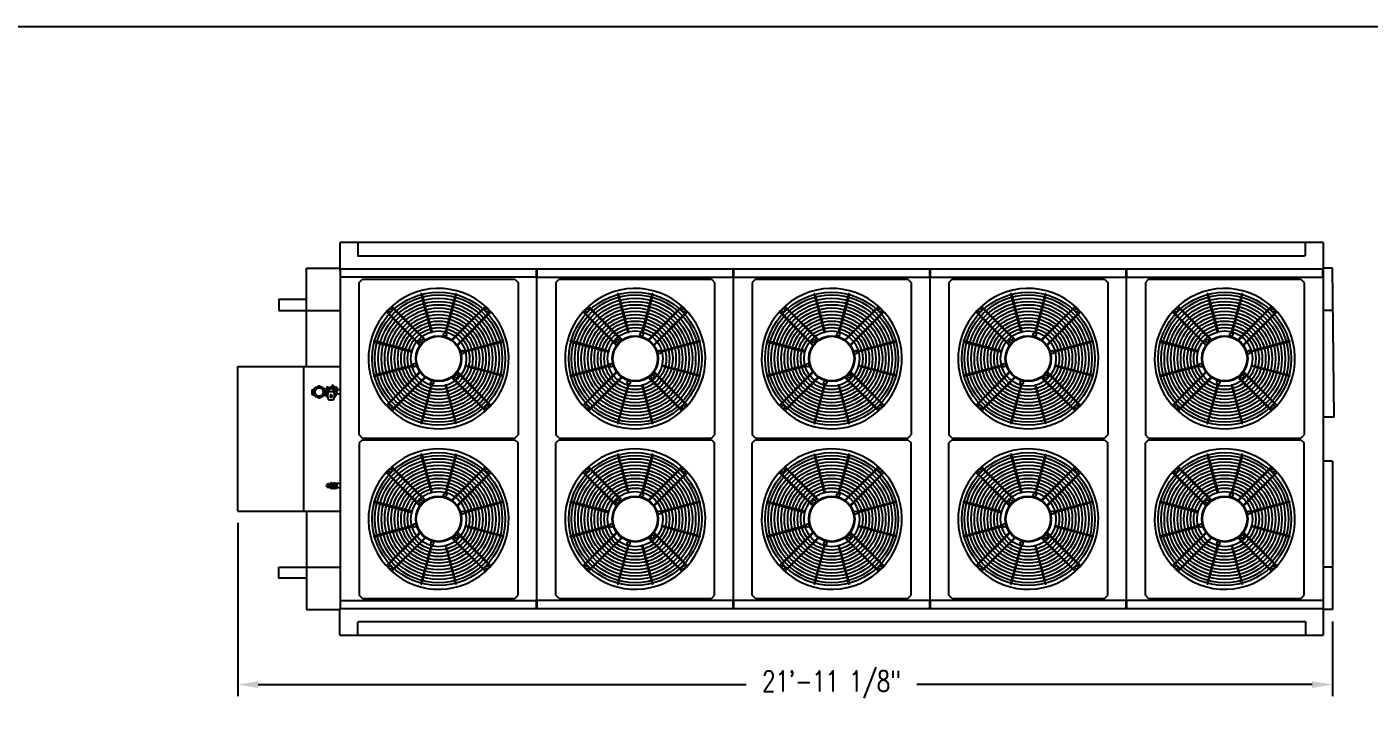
# Model space of a CAD drawing. Header units: millimetres. Extents: x 16200 to 32328, y 18593 to 29476.
# Drawn here: x 16430.8 to 16753.4, y 19050.1 to 19215.5 of the extents above; entities that cross this region are included whole.
import ezdxf

# ---------------------------------------------------------------- set-up
doc = ezdxf.new("R2010")
doc.units = ezdxf.units.MM
doc.header["$LTSCALE"] = 5
for name, color, linetype in [('COIL-CONTROL', 2, 'Continuous'), ('CONDENSER-STD-CONTROL', 1, 'Continuous'), ('UNIT', 6, 'Continuous'), ('WS-NO-CONTROL', 3, 'Continuous')]:
    doc.layers.add(name, color=color, linetype=linetype)
doc.styles.add('SUBMITTAL', font='romans.shx', dxfattribs={"width": 0.75})
doc.dimstyles.new('SUBMITTAL', dxfattribs={"dimtxt": 0.09375, "dimasz": 0.09375, "dimexe": 0.03125, "dimexo": 0.0625, "dimgap": 0.0625, "dimtad": 0, "dimdec": 4, "dimzin": 4, "dimdsep": 46, "dimlunit": 4, "dimtxsty": 'SUBMITTAL', "dimcen": 0.09375, "dimclre": 6, "dimadec": 0, "dimazin": 0, "dimtfac": 1, "dimtdec": 0, "dimtofl": 0, "dimtmove": 0, "dimatfit": 3, "dimfxl": 0, "dimfrac": 2, "dimtolj": 1, "dimtzin": 4, "dimarcsym": 0})

# ---------------------------------------------------------------- blocks, each defined once
blk = doc.blocks.new('FANCYLINDER-TOP')
for p, q in [((-108, 393.3), (-46, 162.1)), ((-103.1, 394.6), (-41.2, 163.4)), ((103.1, 394.6), (41.2, 163.4)), ((108, 393.3), (46, 162.1)), ((-394.6, 103.1), (-163.4, 41.2)), ((-162.1, 46), (-393.3, 108)), ((393.3, 108), (162.1, 46)), ((394.6, 103.1), (163.4, 41.2)), ((-163.4, -41.2), (-394.6, -103.1)), ((-393.3, -108), (-162.1, -46)), ((393.3, -108), (162.1, -46)), ((394.6, -103.1), (163.4, -41.2)), ((-46, -162.1), (-108, -393.3)), ((-103.1, -394.6), (-41.2, -163.4)), ((41.2, -163.4), (103.1, -394.6)), ((108, -393.3), (46, -162.1))]:
    blk.add_line(p, q)
for points in [[(-313.1, 284.8), (-316.6, 281.3), (-118.6, 83.3), (-115.1, 86.8)], [(-83.5, 118.8), (-281.3, 316.6), (-285, 313.3), (-87, 115.3)], [(83.5, 118.8), (281.3, 316.6), (285, 313.3), (87, 115.3)], [(313.1, 284.8), (316.6, 281.3), (118.6, 83.3), (115.1, 86.8)], [(-313.1, -284.8), (-316.6, -281.3), (-118.6, -83.3), (-115.1, -86.8)], [(-83.5, -118.8), (-281.3, -316.6), (-285, -313.3), (-87, -115.3)], [(83.5, -118.8), (281.3, -316.6), (285, -313.3), (87, -115.3)], [(313.1, -284.8), (316.6, -281.3), (118.6, -83.3), (115.1, -86.8)]]:
    blk.add_lwpolyline(points, close=True)
for centre, radius in [((0, 0), 405.8), ((0, 0), 389), ((0, 0), 369), ((0, 0), 349), ((0, 0), 329), ((0, 0), 309), ((-295.2, 295.2), 10), ((0, 0), 289), ((0, 0), 269), ((0, 0), 249), ((295.2, 295.2), 10), ((0, 0), 229), ((0, 0), 209), ((0, 0), 189), ((0, 0), 169), ((0, 0), 140), ((0, 0), 136.1), ((-107.5, 107.5), 10), ((39.3, 146.8), 10), ((146.8, 39.3), 10), ((-146.8, -39.3), 10), ((-39.3, -146.8), 10), ((107.5, -107.5), 10), ((-295.2, -295.2), 10), ((295.2, -295.2), 10)]:
    blk.add_circle(centre, radius)
for centre, radius, start, end in [((0, 0), 428.5, 41.08487, 41.07046), ((-105.5, 393.9), 2.5, 15, 195), ((105.5, 393.9), 2.5, 345, 165), ((-393.9, 105.5), 2.5, 75, 255), ((393.9, 105.5), 2.5, 285, 105), ((-393.9, -105.5), 2.5, 105, 285), ((393.9, -105.5), 2.5, 255, 75), ((-105.5, -393.9), 2.5, 165, 345), ((105.5, -393.9), 2.5, 195, 15)]:
    blk.add_arc(centre, radius, start, end)
for centre, major_axis in [((-43.6, 162.7), (2.41, 0.65)), ((43.6, 162.7), (2.41, -0.65)), ((-162.7, 43.6), (0.65, 2.41)), ((162.7, 43.6), (0.65, -2.41)), ((-162.7, -43.6), (-0.65, 2.41)), ((162.7, -43.6), (-0.65, -2.41)), ((-43.6, -162.7), (-2.41, 0.65)), ((43.6, -162.7), (-2.41, -0.65))]:
    blk.add_ellipse(centre, major_axis=major_axis, ratio=0.422618, start_param=3.141593, end_param=6.283185)
blk = doc.blocks.new('*D17')
at = {"layer": 'CONDENSER-STD-CONTROL', "color": 6, "lineweight": -2}
for p, q in [((16481.5, 19096.3), (16481.5, 19054.62)), ((16744.59, 19072.63), (16744.59, 19054.62))]:
    blk.add_line(p, q, dxfattribs=at)
at = {"layer": 'CONDENSER-STD-CONTROL', "color": 3, "lineweight": -2}
for p, q in [((16486.43, 19057.43), (16603.67, 19057.43)), ((16739.66, 19057.43), (16644.69, 19057.43))]:
    blk.add_line(p, q, dxfattribs=at)
at = {"layer": 'CONDENSER-STD-CONTROL', "color": 3}
for points in [[(16486.43, 19058.26), (16486.43, 19056.61), (16481.5, 19057.43)], [(16739.66, 19058.26), (16739.66, 19056.61), (16744.59, 19057.43)]]:
    blk.add_solid(points, dxfattribs=at)
at = {"layer": 'CONDENSER-STD-CONTROL', "color": 3, "insert": (16624.18, 19057.43), "char_height": 4.9294, "attachment_point": 5, "style": 'SUBMITTAL'}
blk.add_mtext('\\A1;21\'-11 1/8"', dxfattribs=at)
blk = doc.blocks.new('BORDER')
blk.add_line((1, 1), (0, 1))

msp = doc.modelspace()

# ---------------------------------------------------------------- linework, layer by layer
at = {"layer": 'COIL-CONTROL'}
for p, q in [((16497.9732, 19133.8705), (16497.9732, 19157.5455)), ((16497.9732, 19157.5455), (16506.0893, 19157.5455)), ((16744.5862, 19157.5455), (16742.3467, 19157.5455)), ((16745.0043, 19121.7442), (16744.5862, 19157.5455)), ((16497.9732, 19147.358), (16506.1309, 19147.358)), ((16744.5862, 19147.358), (16742.378, 19147.358)), ((16745.0043, 19121.7442), (16742.378, 19121.7442)), ((16744.5862, 19111.1592), (16742.378, 19111.1592)), ((16744.5862, 19111.1592), (16744.5862, 19075.4455)), ((16497.9732, 19099.1205), (16497.9732, 19075.4455)), ((16497.9732, 19085.633), (16506.1309, 19085.633)), ((16744.5862, 19085.633), (16742.378, 19085.633)), ((16497.9732, 19075.4455), (16506.0177, 19075.4455)), ((16744.5862, 19075.4455), (16742.3467, 19075.4455))]:
    msp.add_line(p, q, dxfattribs=at)
at = {"layer": 'CONDENSER-STD-CONTROL'}
for points in [[(16491.3231, 19147.3435), (16497.9724, 19147.3435), (16497.9724, 19149.9685), (16491.3231, 19149.9685)], [(16491.3231, 19085.6475), (16497.9724, 19085.6475), (16497.9724, 19083.0225), (16491.3231, 19083.0225)]]:
    msp.add_lwpolyline(points, close=True, dxfattribs=at)
at = {"layer": 'UNIT'}
for p, q in [((16506.0893, 19156.9202), (16506.0893, 19163.7089)), ((16742.3467, 19163.7089), (16506.0893, 19163.7089)), ((16510.3809, 19163.7089), (16510.3809, 19160.3934)), ((16738.128, 19160.6434), (16738.128, 19163.7089)), ((16742.3467, 19163.7089), (16742.3467, 19157.2997)), ((16737.878, 19160.3934), (16510.3809, 19160.3934)), ((16738.128, 19160.6434), (16737.878, 19160.3934)), ((16506.0893, 19157.3707), (16742.3557, 19157.3707)), ((16742.3557, 19157.2997), (16506.0893, 19157.2997)), ((16506.0893, 19156.9202), (16506.2185, 19156.9202)), ((16506.2185, 19155.3705), (16506.2185, 19157.2997)), ((16553.2933, 19155.2997), (16553.2933, 19157.2997)), ((16553.4685, 19155.2997), (16553.4685, 19157.2997)), ((16600.5433, 19155.2997), (16600.5433, 19157.2997)), ((16600.7185, 19155.2997), (16600.7185, 19157.2997)), ((16647.7748, 19155.2997), (16647.7748, 19157.2997)), ((16647.95, 19155.2997), (16647.95, 19157.2997)), ((16695.0063, 19155.2997), (16695.0063, 19157.2997)), ((16695.1814, 19155.2997), (16695.1814, 19157.2997)), ((16742.2904, 19155.283), (16742.2904, 19157.2997)), ((16742.3245, 19156.9202), (16742.2904, 19156.9202)), ((16742.3245, 19156.9202), (16742.3245, 19157.2997)), ((16742.3245, 19156.9108), (16742.3245, 19155.283)), ((16742.3698, 19156.9108), (16742.3245, 19156.9108)), ((16742.3413, 19157.2997), (16742.3413, 19157.1408)), ((16742.3698, 19155.283), (16742.3698, 19156.9444)), ((16506.1309, 19155.3705), (16506.1309, 19077.6205)), ((16553.2933, 19155.3705), (16506.1309, 19155.3705)), ((16511.4488, 19154.8813), (16510.6614, 19154.0939)), ((16510.6614, 19117.4798), (16510.6614, 19154.0939)), ((16511.4488, 19154.8813), (16548.063, 19154.8813)), ((16548.063, 19154.8813), (16548.8504, 19154.0939)), ((16548.8504, 19154.0939), (16548.8504, 19117.4798)), ((16553.4685, 19155.2997), (16553.2933, 19155.2997)), ((16553.3809, 19077.6914), (16553.3809, 19155.2997)), ((16553.4685, 19155.3705), (16600.5433, 19155.3705)), ((16558.6988, 19154.8813), (16557.9114, 19154.0939)), ((16557.9114, 19154.0939), (16557.9114, 19117.4798)), ((16558.6988, 19154.8813), (16595.313, 19154.8813)), ((16595.313, 19154.8813), (16596.1004, 19154.0939)), ((16596.1004, 19154.0939), (16596.1004, 19117.4798)), ((16600.7185, 19155.2997), (16600.5433, 19155.2997)), ((16600.6309, 19077.6914), (16600.6309, 19155.2997)), ((16600.7185, 19155.3705), (16647.7748, 19155.3705)), ((16605.9303, 19154.8813), (16605.1429, 19154.0939)), ((16605.1429, 19154.0939), (16605.1429, 19117.4798)), ((16605.9303, 19154.8813), (16642.5445, 19154.8813)), ((16642.5445, 19154.8813), (16643.3319, 19154.0939)), ((16643.3319, 19154.0939), (16643.3319, 19117.4798)), ((16647.95, 19155.2997), (16647.7748, 19155.2997)), ((16647.8624, 19077.6914), (16647.8624, 19155.2997)), ((16647.95, 19155.3705), (16695.0063, 19155.3705)), ((16653.1618, 19154.8813), (16652.3744, 19154.0939)), ((16652.3744, 19154.0939), (16652.3744, 19117.4798)), ((16653.1618, 19154.8813), (16689.7759, 19154.8813)), ((16689.7759, 19154.8813), (16690.5634, 19154.0939)), ((16690.5634, 19154.0939), (16690.5634, 19117.4798)), ((16695.1814, 19155.2997), (16695.0063, 19155.2997)), ((16695.0939, 19077.6914), (16695.0939, 19155.2997)), ((16695.1814, 19155.3705), (16742.2378, 19155.3705)), ((16700.3932, 19154.8813), (16699.6058, 19154.0939)), ((16699.6058, 19154.0939), (16699.6058, 19117.4798)), ((16700.3932, 19154.8813), (16737.0074, 19154.8813)), ((16737.0074, 19154.8813), (16737.7948, 19154.0939)), ((16737.7948, 19154.0939), (16737.7948, 19117.4798)), ((16742.2904, 19155.283), (16742.378, 19155.283)), ((16742.4129, 19155.3705), (16742.2994, 19155.3705)), ((16742.378, 19155.283), (16742.378, 19151.6919)), ((16742.378, 19155.283), (16742.378, 19077.6205)), ((16481.5315, 19099.1205), (16481.5315, 19133.8705)), ((16481.5315, 19133.8705), (16506.1309, 19133.8705)), ((16497.3675, 19099.1205), (16497.3675, 19133.8705)), ((16511.4488, 19116.6924), (16510.6614, 19117.4798)), ((16548.063, 19116.6924), (16548.8504, 19117.4798)), ((16558.6988, 19116.6924), (16557.9114, 19117.4798)), ((16595.313, 19116.6924), (16596.1004, 19117.4798)), ((16605.9303, 19116.6924), (16605.1429, 19117.4798)), ((16642.5445, 19116.6924), (16643.3319, 19117.4798)), ((16653.1618, 19116.6924), (16652.3744, 19117.4798)), ((16689.7759, 19116.6924), (16690.5634, 19117.4798)), ((16700.3932, 19116.6924), (16699.6058, 19117.4798)), ((16737.0074, 19116.6924), (16737.7948, 19117.4798)), ((16511.4488, 19116.2987), (16510.6614, 19115.5113)), ((16510.6614, 19115.5113), (16510.6614, 19078.8971)), ((16511.4488, 19116.6924), (16548.063, 19116.6924)), ((16511.4488, 19116.2987), (16548.063, 19116.2987)), ((16548.063, 19116.2987), (16548.8504, 19115.5113)), ((16548.8504, 19078.8971), (16548.8504, 19115.5113)), ((16558.6988, 19116.2987), (16557.9114, 19115.5113)), ((16557.9114, 19078.8971), (16557.9114, 19115.5113)), ((16558.6988, 19116.6924), (16595.313, 19116.6924)), ((16558.6988, 19116.2987), (16595.313, 19116.2987)), ((16595.313, 19116.2987), (16596.1004, 19115.5113)), ((16596.1004, 19078.8971), (16596.1004, 19115.5113)), ((16605.9303, 19116.2987), (16605.1429, 19115.5113)), ((16605.1429, 19078.8971), (16605.1429, 19115.5113)), ((16605.9303, 19116.6924), (16642.5445, 19116.6924)), ((16605.9303, 19116.2987), (16642.5445, 19116.2987)), ((16642.5445, 19116.2987), (16643.3319, 19115.5113)), ((16643.3319, 19078.8971), (16643.3319, 19115.5113)), ((16653.1618, 19116.2987), (16652.3744, 19115.5113)), ((16652.3744, 19078.8971), (16652.3744, 19115.5113)), ((16653.1618, 19116.6924), (16689.7759, 19116.6924)), ((16653.1618, 19116.2987), (16689.7759, 19116.2987)), ((16689.7759, 19116.2987), (16690.5634, 19115.5113)), ((16690.5634, 19078.8971), (16690.5634, 19115.5113)), ((16700.3932, 19116.2987), (16699.6058, 19115.5113)), ((16699.6058, 19078.8971), (16699.6058, 19115.5113)), ((16700.3932, 19116.6924), (16737.0074, 19116.6924)), ((16700.3932, 19116.2987), (16737.0074, 19116.2987)), ((16737.0074, 19116.2987), (16737.7948, 19115.5113)), ((16737.7948, 19078.8971), (16737.7948, 19115.5113)), ((16481.5315, 19099.1205), (16506.1309, 19099.1205)), ((16511.4488, 19078.1097), (16510.6614, 19078.8971)), ((16548.063, 19078.1097), (16548.8504, 19078.8971)), ((16558.6988, 19078.1097), (16557.9114, 19078.8971)), ((16595.313, 19078.1097), (16596.1004, 19078.8971)), ((16605.9303, 19078.1097), (16605.1429, 19078.8971)), ((16642.5445, 19078.1097), (16643.3319, 19078.8971)), ((16653.1618, 19078.1097), (16652.3744, 19078.8971)), ((16689.7759, 19078.1097), (16690.5634, 19078.8971)), ((16700.3932, 19078.1097), (16699.6058, 19078.8971)), ((16737.0074, 19078.1097), (16737.7948, 19078.8971)), ((16742.378, 19081.2991), (16742.378, 19075.6914)), ((16506.0177, 19075.6914), (16742.378, 19075.6914)), ((16506.0177, 19069.2821), (16506.0177, 19075.6914)), ((16742.3467, 19075.6204), (16506.0177, 19075.6204)), ((16506.1309, 19077.6205), (16553.2933, 19077.6205)), ((16506.2185, 19075.6914), (16506.2185, 19077.6205)), ((16511.4488, 19078.1097), (16548.063, 19078.1097)), ((16553.2933, 19077.6914), (16553.4685, 19077.6914)), ((16553.2933, 19075.6914), (16553.2933, 19077.6914)), ((16553.2933, 19075.9489), (16553.4685, 19075.9489)), ((16553.4685, 19075.6914), (16553.4685, 19077.6914)), ((16600.5433, 19077.6205), (16553.4685, 19077.6205)), ((16558.6988, 19078.1097), (16595.313, 19078.1097)), ((16600.5433, 19077.6914), (16600.7185, 19077.6914)), ((16600.5433, 19075.6914), (16600.5433, 19077.6914)), ((16600.5433, 19075.9489), (16600.7185, 19075.9489)), ((16600.7185, 19075.6914), (16600.7185, 19077.6914)), ((16647.7748, 19077.6205), (16600.7185, 19077.6205)), ((16605.9303, 19078.1097), (16642.5445, 19078.1097)), ((16647.7748, 19077.6914), (16647.95, 19077.6914)), ((16647.7748, 19075.6914), (16647.7748, 19077.6914)), ((16647.7748, 19075.9489), (16647.95, 19075.9489)), ((16647.95, 19075.6914), (16647.95, 19077.6914)), ((16695.0063, 19077.6205), (16647.95, 19077.6205)), ((16653.1618, 19078.1097), (16689.7759, 19078.1097)), ((16695.0063, 19077.6914), (16695.1814, 19077.6914)), ((16695.0063, 19075.6914), (16695.0063, 19077.6914)), ((16695.0063, 19075.9489), (16695.1814, 19075.9489)), ((16695.1814, 19075.6914), (16695.1814, 19077.6914)), ((16742.2378, 19077.6205), (16695.1814, 19077.6205)), ((16700.3932, 19078.1097), (16737.0074, 19078.1097)), ((16742.3467, 19075.6914), (16742.3467, 19069.2821)), ((16742.378, 19077.6205), (16742.4129, 19077.6205)), ((16510.3809, 19072.3476), (16510.6309, 19072.5976)), ((16510.3809, 19069.2821), (16510.3809, 19072.3476)), ((16510.6309, 19072.5976), (16738.128, 19072.5976)), ((16738.128, 19072.5976), (16738.128, 19069.2821)), ((16506.0177, 19069.2821), (16742.3467, 19069.2821))]:
    msp.add_line(p, q, dxfattribs=at)
at = {"layer": 'WS-NO-CONTROL'}
for p, q in [((16499.3007, 19128.3145), (16499.3007, 19127.1895)), ((16499.3007, 19128.3145), (16499.7382, 19128.3145)), ((16499.3007, 19127.1895), (16499.7382, 19127.1895)), ((16499.7382, 19128.4473), (16499.7924, 19128.541)), ((16499.7382, 19127.752), (16499.7382, 19128.4473)), ((16499.7382, 19127.0567), (16499.7382, 19127.752)), ((16499.7924, 19126.963), (16499.7382, 19127.0567)), ((16499.7924, 19128.541), (16500.3945, 19128.8887)), ((16500.3945, 19126.6154), (16499.7924, 19126.963)), ((16500.3945, 19128.8887), (16500.9966, 19129.2363)), ((16500.9966, 19129.2363), (16501.1049, 19129.2363)), ((16501.1049, 19129.2363), (16501.707, 19128.8887)), ((16501.707, 19128.8887), (16502.3091, 19128.541)), ((16502.3091, 19126.963), (16501.707, 19126.6154)), ((16502.3091, 19128.541), (16502.3632, 19128.4473)), ((16502.3632, 19127.0567), (16502.3091, 19126.963)), ((16502.3632, 19128.4473), (16502.3632, 19127.752)), ((16502.3632, 19128.3145), (16502.5507, 19128.3145)), ((16502.3632, 19127.752), (16502.3632, 19127.0567)), ((16502.3632, 19127.1895), (16502.5507, 19127.1895)), ((16502.5507, 19127.082), (16502.5507, 19128.422)), ((16502.5507, 19128.422), (16502.8122, 19128.422)), ((16502.5507, 19127.082), (16502.8295, 19127.082)), ((16503.0491, 19128.8446), (16502.8491, 19128.7291)), ((16502.8491, 19128.7291), (16502.8491, 19128.4982)), ((16502.8491, 19128.4982), (16503.0491, 19128.3827)), ((16503.0491, 19127.1214), (16502.8491, 19127.0059)), ((16502.8491, 19127.0059), (16502.8491, 19126.7749)), ((16503.2491, 19128.7291), (16503.0491, 19128.8446)), ((16503.0491, 19128.3827), (16503.2491, 19128.4982)), ((16503.0737, 19127.1072), (16503.0491, 19127.1214)), ((16504.6177, 19127.8346), (16503.2037, 19127.8346)), ((16503.2491, 19128.4982), (16503.2491, 19128.7291)), ((16503.4157, 19128.6396), (16504.4057, 19128.6396)), ((16503.4157, 19128.6396), (16503.4157, 19127.8346)), ((16503.6607, 19128.7346), (16504.1607, 19128.7346)), ((16503.6607, 19128.7346), (16503.6607, 19128.6396)), ((16503.7364, 19126.9847), (16503.6754, 19126.8442)), ((16504.0513, 19128.7346), (16504.1474, 19129.0305)), ((16504.146, 19126.8442), (16504.085, 19126.9847)), ((16504.1607, 19128.7346), (16504.1607, 19128.6396)), ((16504.3779, 19128.6396), (16504.4707, 19128.9254)), ((16504.4057, 19128.6396), (16504.4057, 19127.8346)), ((16504.9602, 19128.8212), (16504.534, 19129.207)), ((16504.7723, 19128.8446), (16504.5723, 19128.7291)), ((16504.5723, 19128.7291), (16504.5723, 19128.4982)), ((16504.5723, 19128.4982), (16504.7723, 19128.3827)), ((16504.7723, 19127.1214), (16504.7465, 19127.1065)), ((16504.9723, 19128.7291), (16504.7723, 19128.8446)), ((16504.7723, 19128.3827), (16504.9723, 19128.4982)), ((16504.9723, 19127.0059), (16504.7723, 19127.1214)), ((16504.9723, 19128.4982), (16504.9723, 19128.7291)), ((16504.9723, 19126.7749), (16504.9723, 19127.0059)), ((16505.3307, 19128.422), (16504.992, 19128.422)), ((16505.3307, 19127.082), (16504.992, 19127.082)), ((16505.0339, 19128.7137), (16505.0339, 19128.7451)), ((16505.0339, 19128.422), (16505.0339, 19128.5136)), ((16505.3307, 19128.422), (16505.3307, 19127.082)), ((16506.1309, 19128.267), (16505.3307, 19128.267)), ((16506.1309, 19127.237), (16505.3307, 19127.237)), ((16505.3776, 19128.7451), (16505.3776, 19128.267)), ((16500.9966, 19126.2677), (16500.3945, 19126.6154)), ((16501.1049, 19126.2677), (16500.9966, 19126.2677)), ((16501.707, 19126.6154), (16501.1049, 19126.2677)), ((16502.8491, 19126.7749), (16503.0491, 19126.6595)), ((16502.8511, 19126.6924), (16503.1079, 19126.4601)), ((16503.0491, 19126.6595), (16503.0743, 19126.674)), ((16503.3372, 19125.8796), (16504.4842, 19125.8796)), ((16504.7459, 19126.6747), (16504.7723, 19126.6595)), ((16504.7723, 19126.6595), (16504.9723, 19126.7749)), ((16502.9145, 19104.957), (16502.9145, 19105.5195)), ((16503.2895, 19105.6445), (16503.0395, 19105.6445)), ((16503.2895, 19104.832), (16503.0395, 19104.832)), ((16503.2895, 19105.6758), (16503.2895, 19104.8008)), ((16503.4145, 19105.6758), (16503.2895, 19105.6758)), ((16503.4145, 19104.8008), (16503.2895, 19104.8008)), ((16503.4145, 19105.6758), (16503.4145, 19104.8008)), ((16503.4145, 19105.6133), (16503.602, 19105.6133)), ((16503.4145, 19104.8633), (16503.602, 19104.8633)), ((16503.602, 19105.8008), (16503.602, 19105.5195)), ((16503.7895, 19105.8008), (16503.602, 19105.8008)), ((16503.602, 19105.5195), (16503.602, 19104.957)), ((16503.602, 19104.957), (16503.602, 19104.6758)), ((16503.7895, 19104.6758), (16503.602, 19104.6758)), ((16503.7895, 19105.5195), (16503.7895, 19105.8008)), ((16503.7895, 19105.6133), (16503.852, 19105.6133)), ((16503.7895, 19104.957), (16503.7895, 19105.5195)), ((16503.7895, 19104.6758), (16503.7895, 19104.957)), ((16503.7895, 19104.8633), (16503.852, 19104.8633)), ((16503.852, 19105.8878), (16503.852, 19105.563)), ((16504.0395, 19105.8878), (16503.852, 19105.8878)), ((16503.852, 19105.563), (16503.852, 19104.9135)), ((16503.852, 19104.9135), (16503.852, 19104.5888)), ((16503.852, 19104.5888), (16504.0395, 19104.5888)), ((16504.0395, 19105.563), (16504.0395, 19105.8878)), ((16504.0707, 19105.7598), (16504.0395, 19105.7622)), ((16504.0395, 19104.9135), (16504.0395, 19105.563)), ((16504.0395, 19104.5888), (16504.0395, 19104.9135)), ((16504.0707, 19104.7167), (16504.0395, 19104.7144)), ((16504.0707, 19105.8383), (16504.0707, 19104.6383)), ((16504.0707, 19105.8383), (16504.5007, 19105.8383)), ((16504.0707, 19104.6383), (16504.5007, 19104.6383)), ((16504.5007, 19105.8383), (16504.5543, 19105.9311)), ((16504.5007, 19105.8383), (16504.5007, 19105.7579)), ((16504.5007, 19105.7579), (16504.5007, 19105.2383)), ((16504.5007, 19105.2383), (16504.5007, 19104.7187)), ((16504.5007, 19104.7187), (16504.5007, 19104.6383)), ((16504.5007, 19104.6383), (16504.5543, 19104.5455)), ((16504.5543, 19105.9311), (16504.8471, 19105.9311)), ((16504.5543, 19104.5455), (16504.8471, 19104.5455)), ((16504.9007, 19105.8383), (16504.8471, 19105.9311)), ((16504.9007, 19104.6383), (16504.8471, 19104.5455)), ((16504.9007, 19105.8383), (16504.9007, 19105.7579)), ((16504.9007, 19105.8383), (16505.3307, 19105.8383)), ((16504.9007, 19105.7579), (16504.9007, 19105.2383)), ((16504.9007, 19105.2383), (16504.9007, 19104.7187)), ((16504.9007, 19104.7187), (16504.9007, 19104.6383)), ((16504.9007, 19104.6383), (16505.3307, 19104.6383)), ((16505.3307, 19105.8383), (16505.3307, 19104.6383)), ((16506.1309, 19105.7533), (16505.3307, 19105.7533)), ((16506.1309, 19104.7233), (16505.3307, 19104.7233))]:
    msp.add_line(p, q, dxfattribs=at)
for radius in [1.3125, 1]:
    msp.add_circle((16501.0507, 19127.752), radius, dxfattribs=at)
for centre, radius, start, end in [((16503.0491, 19128.6136), 0.28, 61.739361, 198.611546), ((16503.0491, 19126.8904), 0.28, 151.739361, 225), ((16501.8455, 19128.2083), 0.99, 347.541093, 18.611546), ((16503.9107, 19127.752), 1.125, 167.541093, 197.634834), ((16502.3621, 19127.2597), 0.5, 331.739361, 17.634834), ((16506.5451, 19126.862), 3.48, 163.770528, 180), ((16504.9741, 19126.862), 1.909, 180, 210.971446), ((16503.9107, 19127.752), 0.75, 131.299873, 185.134706), ((16503.4184, 19129.3007), 0.5, 241.739361, 287.637319), ((16503.9107, 19127.752), 1.125, 103.098391, 107.63373), ((16503.9107, 19126.742), 0.2565, 156.534076, 23.463769), ((16503.5425, 19129.3348), 0.5, 283.094011, 332.897067), ((16503.9107, 19126.909), 0.19, 23.465924, 156.534076), ((16504.2992, 19128.9475), 0.35, 47.850863, 152.897067), ((16504.3091, 19128.9779), 0.17, 342, 162), ((16503.9107, 19127.752), 0.75, 354.77221, 48.700128), ((16502.8379, 19126.862), 1.9172, 329.175465, 360), ((16501.2421, 19126.862), 3.513, 360, 16.072902), ((16504.7723, 19126.8904), 0.28, 263.107327, 28.260639), ((16505.4594, 19128.2443), 0.5, 151.739361, 197.634834), ((16505.4594, 19127.2597), 0.5, 162.365166, 208.260639), ((16504.7723, 19128.6136), 0.28, 331.739361, 47.850863), ((16503.9107, 19127.752), 1.125, 342.365166, 17.634834), ((16505.2057, 19128.7451), 0.1719, 360, 180), ((16503.0395, 19105.5195), 0.125, 90, 180), ((16503.0395, 19104.957), 0.125, 180, 270)]:
    msp.add_arc(centre, radius, start, end, dxfattribs=at)

# ---------------------------------------------------------------- block references
at = {"xscale": 829.7698563356048, "yscale": 622.3273922517036, "zscale": 829.7698563356048}
msp.add_blockref('BORDER', (16200.4572, 18593.206), dxfattribs=at)
at = {"layer": 'UNIT', "xscale": 0.03937007874015748, "yscale": 0.03937007874015748, "zscale": 0.03937007874015748}
for p in [(16529.7559, 19135.7869), (16577.0059, 19135.7869), (16624.2374, 19135.7869), (16671.4689, 19135.7869), (16718.7003, 19135.7869), (16529.7559, 19097.2042), (16577.0059, 19097.2042), (16624.2374, 19097.2042), (16671.4689, 19097.2042), (16718.7003, 19097.2042)]:
    msp.add_blockref('FANCYLINDER-TOP', p, dxfattribs=at)

# ---------------------------------------------------------------- dimensions: what is measured, and where the dimension line sits
at = {"layer": 'CONDENSER-STD-CONTROL', "color": 3}
dim = msp.add_linear_dim(base=(16481.4974, 19057.4339), p1=(16744.5862, 19075.4455), p2=(16481.4974, 19099.1205), dimstyle='SUBMITTAL', override={"dimscale": 70.42, "dimtxt": 0.07, "dimasz": 0.07, "dimexe": 0.04, "dimexo": 0.04, "dimgap": 0.03125, "dimdec": 3, "dimzin": 3, "dimclrd": 3, "dimclrt": 3, "dimtdec": 3, "dimtix": 1}, dxfattribs=at)
dim.commit()
dim.dimension.update_dxf_attribs({"geometry": '*D17', "text_midpoint": (16624.1822, 19057.4339), "dimtype": 160})

doc.saveas('drawing.dxf')
